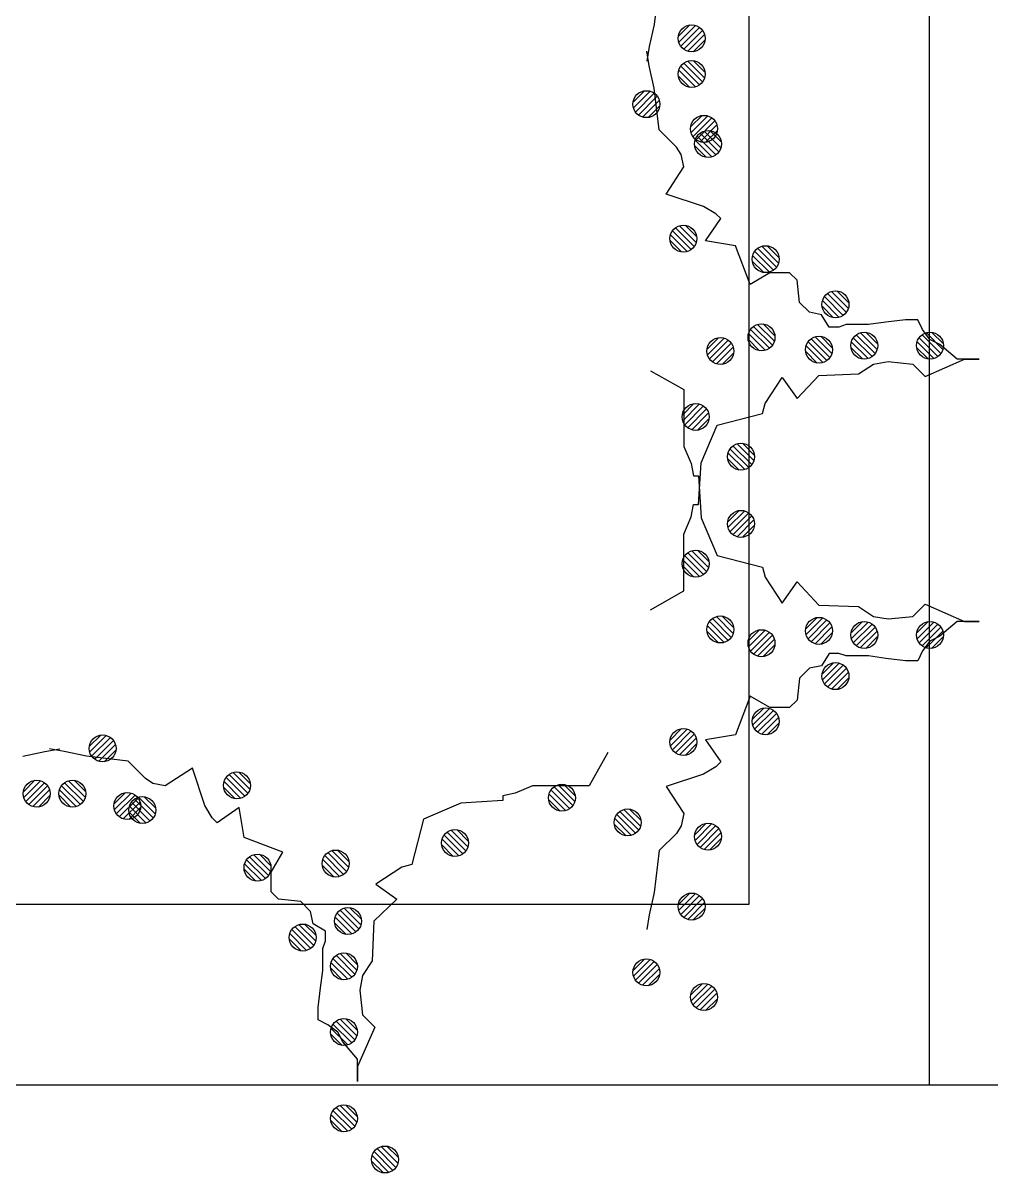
# Model space of a CAD drawing. Header units: millimetres. Extents: x 23536 to 47095, y 9984 to 20154.
# Drawn here: x 23578.82 to 23579.624, y 10061.076 to 10062.03 of the extents above; entities that cross this region are included whole.
import ezdxf

# ---------------------------------------------------------------- set-up
doc = ezdxf.new("R2010")
doc.units = ezdxf.units.MM
doc.header["$LTSCALE"] = 30
doc.header["$MEASUREMENT"] = 0
doc.layers.add('projeto', color=8, linetype='CONTINUOUS')

msp = doc.modelspace()

# ---------------------------------------------------------------- linework, layer by layer
at = {"layer": 'projeto'}
for p, q in [((23579.5725, 10063.14867), (23579.5725, 10061.14867)), ((23579.4225, 10062.99867), (23579.4225, 10061.29867)), ((23579.34818, 10062.06415), (23579.34409, 10062.02936)), ((23579.34409, 10062.02936), (23579.34, 10062.01094)), ((23579.36404, 10062.0193), (23579.37358, 10062.02883)), ((23579.36404, 10062.0193), (23579.37358, 10062.02883)), ((23579.36438, 10062.01461), (23579.37827, 10062.02849)), ((23579.36438, 10062.01461), (23579.37827, 10062.02849)), ((23579.36603, 10062.01122), (23579.38165, 10062.02685)), ((23579.36603, 10062.01122), (23579.38165, 10062.02685)), ((23579.36853, 10062.0087), (23579.38418, 10062.02435)), ((23579.36853, 10062.0087), (23579.38418, 10062.02435)), ((23579.37189, 10062.00702), (23579.38585, 10062.02099)), ((23579.37189, 10062.00702), (23579.38585, 10062.02099)), ((23579.37652, 10062.00663), (23579.38625, 10062.01636)), ((23579.37652, 10062.00663), (23579.38625, 10062.01636)), ((23579.34, 10062.01094), (23579.33796, 10061.99867)), ((23579.34, 10061.99493), (23579.33796, 10062.0072)), ((23579.34409, 10061.97651), (23579.34, 10061.99493)), ((23579.36603, 10061.99465), (23579.38165, 10061.97902)), ((23579.36603, 10061.99465), (23579.38165, 10061.97902)), ((23579.36853, 10061.99717), (23579.38418, 10061.98152)), ((23579.36853, 10061.99717), (23579.38418, 10061.98152)), ((23579.37189, 10061.99885), (23579.38585, 10061.98488)), ((23579.37189, 10061.99885), (23579.38585, 10061.98488)), ((23579.37652, 10061.99924), (23579.38625, 10061.98951)), ((23579.37652, 10061.99924), (23579.38625, 10061.98951)), ((23579.36404, 10061.98657), (23579.37358, 10061.97703)), ((23579.36404, 10061.98657), (23579.37358, 10061.97703)), ((23579.36438, 10061.99126), (23579.37827, 10061.97737)), ((23579.36438, 10061.99126), (23579.37827, 10061.97737)), ((23579.32651, 10061.96464), (23579.33605, 10061.97418)), ((23579.32651, 10061.96464), (23579.33605, 10061.97418)), ((23579.32685, 10061.95995), (23579.34074, 10061.97384)), ((23579.32685, 10061.95995), (23579.34074, 10061.97384)), ((23579.34818, 10061.94172), (23579.34409, 10061.97651)), ((23579.32849, 10061.95657), (23579.34412, 10061.9722)), ((23579.32849, 10061.95657), (23579.34412, 10061.9722)), ((23579.331, 10061.95404), (23579.34664, 10061.96969)), ((23579.331, 10061.95404), (23579.34664, 10061.96969)), ((23579.33435, 10061.95237), (23579.34832, 10061.96634)), ((23579.33435, 10061.95237), (23579.34832, 10061.96634)), ((23579.33899, 10061.95198), (23579.34871, 10061.9617)), ((23579.33899, 10061.95198), (23579.34871, 10061.9617)), ((23579.37428, 10061.94415), (23579.38382, 10061.95369)), ((23579.37428, 10061.94415), (23579.38382, 10061.95369)), ((23579.37462, 10061.93946), (23579.38851, 10061.95335)), ((23579.37462, 10061.93946), (23579.38851, 10061.95335)), ((23579.37626, 10061.93608), (23579.39189, 10061.9517)), ((23579.37626, 10061.93608), (23579.39189, 10061.9517)), ((23579.37877, 10061.93355), (23579.39442, 10061.9492)), ((23579.37877, 10061.93355), (23579.39442, 10061.9492)), ((23579.38212, 10061.93188), (23579.39609, 10061.94585)), ((23579.38212, 10061.93188), (23579.39609, 10061.94585)), ((23579.36249, 10061.9274), (23579.34818, 10061.94172)), ((23579.37968, 10061.93658), (23579.3953, 10061.92095)), ((23579.37968, 10061.93658), (23579.3953, 10061.92095)), ((23579.38218, 10061.93911), (23579.39783, 10061.92346)), ((23579.38218, 10061.93911), (23579.39783, 10061.92346)), ((23579.38554, 10061.94078), (23579.3995, 10061.92681)), ((23579.38554, 10061.94078), (23579.3995, 10061.92681)), ((23579.38676, 10061.93148), (23579.39649, 10061.94121)), ((23579.38676, 10061.93148), (23579.39649, 10061.94121)), ((23579.39017, 10061.94117), (23579.3999, 10061.93145)), ((23579.39017, 10061.94117), (23579.3999, 10061.93145)), ((23579.36658, 10061.92126), (23579.36249, 10061.9274)), ((23579.37769, 10061.92851), (23579.38723, 10061.91897)), ((23579.37769, 10061.92851), (23579.38723, 10061.91897)), ((23579.37803, 10061.9332), (23579.39192, 10061.91931)), ((23579.37803, 10061.9332), (23579.39192, 10061.91931)), ((23579.36863, 10061.91103), (23579.36658, 10061.92126)), ((23579.35403, 10061.88851), (23579.36863, 10061.91103)), ((23579.38498, 10061.87828), (23579.35403, 10061.88851)), ((23579.3952, 10061.87214), (23579.38498, 10061.87828)), ((23579.39929, 10061.86805), (23579.3952, 10061.87214)), ((23579.36171, 10061.86054), (23579.37736, 10061.84489)), ((23579.36171, 10061.86054), (23579.37736, 10061.84489)), ((23579.36506, 10061.86222), (23579.37903, 10061.84825)), ((23579.36506, 10061.86222), (23579.37903, 10061.84825)), ((23579.3697, 10061.86261), (23579.37942, 10061.85288)), ((23579.3697, 10061.86261), (23579.37942, 10061.85288)), ((23579.38661, 10061.84963), (23579.39929, 10061.86805)), ((23579.35722, 10061.84995), (23579.36676, 10061.84041)), ((23579.35722, 10061.84995), (23579.36676, 10061.84041)), ((23579.35756, 10061.85463), (23579.37145, 10061.84075)), ((23579.35756, 10061.85463), (23579.37145, 10061.84075)), ((23579.3592, 10061.85802), (23579.37483, 10061.84239)), ((23579.3592, 10061.85802), (23579.37483, 10061.84239)), ((23579.41156, 10061.84554), (23579.38661, 10061.84963)), ((23579.42382, 10061.81341), (23579.41156, 10061.84554)), ((23579.42745, 10061.84094), (23579.44308, 10061.82531)), ((23579.42745, 10061.84094), (23579.44308, 10061.82531)), ((23579.42995, 10061.84347), (23579.4456, 10061.82782)), ((23579.42995, 10061.84347), (23579.4456, 10061.82782)), ((23579.43331, 10061.84514), (23579.44728, 10061.83117)), ((23579.43331, 10061.84514), (23579.44728, 10061.83117)), ((23579.43794, 10061.84554), (23579.44767, 10061.83581)), ((23579.43794, 10061.84554), (23579.44767, 10061.83581)), ((23579.42547, 10061.83287), (23579.43501, 10061.82333)), ((23579.42547, 10061.83287), (23579.43501, 10061.82333)), ((23579.42581, 10061.83756), (23579.43969, 10061.82367)), ((23579.42581, 10061.83756), (23579.43969, 10061.82367)), ((23579.44018, 10061.82303), (23579.42382, 10061.81341)), ((23579.45653, 10061.82303), (23579.44018, 10061.82303)), ((23579.46267, 10061.81689), (23579.45653, 10061.82303)), ((23579.46471, 10061.79848), (23579.46267, 10061.81689)), ((23579.48546, 10061.80337), (23579.50109, 10061.78774)), ((23579.48546, 10061.80337), (23579.50109, 10061.78774)), ((23579.48796, 10061.80589), (23579.50361, 10061.79025)), ((23579.48796, 10061.80589), (23579.50361, 10061.79025)), ((23579.49132, 10061.80757), (23579.50529, 10061.7936)), ((23579.49132, 10061.80757), (23579.50529, 10061.7936)), ((23579.49595, 10061.80796), (23579.50568, 10061.79824)), ((23579.49595, 10061.80796), (23579.50568, 10061.79824)), ((23579.47289, 10061.79029), (23579.46471, 10061.79848)), ((23579.48348, 10061.7953), (23579.49302, 10061.78576)), ((23579.48348, 10061.7953), (23579.49302, 10061.78576)), ((23579.48382, 10061.79999), (23579.4977, 10061.7861)), ((23579.48382, 10061.79999), (23579.4977, 10061.7861)), ((23579.48311, 10061.78824), (23579.47289, 10061.79029)), ((23579.48924, 10061.77801), (23579.48311, 10061.78824)), ((23579.55262, 10061.78415), (23579.53626, 10061.78211)), ((23579.56284, 10061.78415), (23579.55262, 10061.78415)), ((23579.56693, 10061.77596), (23579.56284, 10061.78415)), ((23579.42404, 10061.77604), (23579.43967, 10061.76042)), ((23579.42404, 10061.77604), (23579.43967, 10061.76042)), ((23579.42654, 10061.77857), (23579.44219, 10061.76292)), ((23579.42654, 10061.77857), (23579.44219, 10061.76292)), ((23579.4299, 10061.78024), (23579.44386, 10061.76628)), ((23579.4299, 10061.78024), (23579.44386, 10061.76628)), ((23579.43453, 10061.78064), (23579.44426, 10061.77091)), ((23579.43453, 10061.78064), (23579.44426, 10061.77091)), ((23579.49742, 10061.77801), (23579.48924, 10061.77801)), ((23579.50355, 10061.78006), (23579.49742, 10061.77801)), ((23579.52195, 10061.78006), (23579.50355, 10061.78006)), ((23579.51521, 10061.77341), (23579.52917, 10061.75944)), ((23579.51521, 10061.77341), (23579.52917, 10061.75944)), ((23579.51984, 10061.77381), (23579.52957, 10061.76408)), ((23579.51984, 10061.77381), (23579.52957, 10061.76408)), ((23579.53626, 10061.78211), (23579.52195, 10061.78006)), ((23579.57306, 10061.76778), (23579.56693, 10061.77596)), ((23579.56981, 10061.77341), (23579.58377, 10061.75944)), ((23579.56981, 10061.77341), (23579.58377, 10061.75944)), ((23579.57444, 10061.77381), (23579.58417, 10061.76408)), ((23579.57444, 10061.77381), (23579.58417, 10061.76408)), ((23579.38793, 10061.75969), (23579.39747, 10061.76923)), ((23579.38793, 10061.75969), (23579.39747, 10061.76923)), ((23579.38827, 10061.755), (23579.40216, 10061.76889)), ((23579.38827, 10061.755), (23579.40216, 10061.76889)), ((23579.38992, 10061.75162), (23579.40554, 10061.76725)), ((23579.38992, 10061.75162), (23579.40554, 10061.76725)), ((23579.39242, 10061.74909), (23579.40807, 10061.76474)), ((23579.39242, 10061.74909), (23579.40807, 10061.76474)), ((23579.42205, 10061.76797), (23579.43159, 10061.75843)), ((23579.42205, 10061.76797), (23579.43159, 10061.75843)), ((23579.42239, 10061.77266), (23579.43628, 10061.75877)), ((23579.42239, 10061.77266), (23579.43628, 10061.75877)), ((23579.47181, 10061.7658), (23579.48744, 10061.75017)), ((23579.47181, 10061.7658), (23579.48744, 10061.75017)), ((23579.47431, 10061.76832), (23579.48996, 10061.75267)), ((23579.47431, 10061.76832), (23579.48996, 10061.75267)), ((23579.47767, 10061.77), (23579.49164, 10061.75603)), ((23579.47767, 10061.77), (23579.49164, 10061.75603)), ((23579.4823, 10061.77039), (23579.49203, 10061.76066)), ((23579.4823, 10061.77039), (23579.49203, 10061.76066)), ((23579.5077, 10061.76583), (23579.52159, 10061.75194)), ((23579.5077, 10061.76583), (23579.52159, 10061.75194)), ((23579.50935, 10061.76921), (23579.52497, 10061.75359)), ((23579.50935, 10061.76921), (23579.52497, 10061.75359)), ((23579.51185, 10061.77174), (23579.5275, 10061.75609)), ((23579.51185, 10061.77174), (23579.5275, 10061.75609)), ((23579.5623, 10061.76583), (23579.57619, 10061.75194)), ((23579.5623, 10061.76583), (23579.57619, 10061.75194)), ((23579.56395, 10061.76921), (23579.57957, 10061.75359)), ((23579.56395, 10061.76921), (23579.57957, 10061.75359)), ((23579.56645, 10061.77174), (23579.5821, 10061.75609)), ((23579.56645, 10061.77174), (23579.5821, 10061.75609)), ((23579.58124, 10061.76369), (23579.57306, 10061.76778)), ((23579.39577, 10061.74742), (23579.40974, 10061.76139)), ((23579.39577, 10061.74742), (23579.40974, 10061.76139)), ((23579.40041, 10061.74703), (23579.41014, 10061.75675)), ((23579.40041, 10061.74703), (23579.41014, 10061.75675)), ((23579.46983, 10061.75772), (23579.47937, 10061.74818)), ((23579.46983, 10061.75772), (23579.47937, 10061.74818)), ((23579.47017, 10061.76241), (23579.48405, 10061.74852)), ((23579.47017, 10061.76241), (23579.48405, 10061.74852)), ((23579.50736, 10061.76114), (23579.5169, 10061.7516)), ((23579.50736, 10061.76114), (23579.5169, 10061.7516)), ((23579.56196, 10061.76114), (23579.5715, 10061.7516)), ((23579.56196, 10061.76114), (23579.5715, 10061.7516)), ((23579.59555, 10061.75141), (23579.58124, 10061.76369)), ((23579.51378, 10061.73913), (23579.52604, 10061.74732)), ((23579.52604, 10061.74732), (23579.53831, 10061.74936)), ((23579.53831, 10061.74936), (23579.55875, 10061.74732)), ((23579.55875, 10061.74732), (23579.56897, 10061.73708)), ((23579.56897, 10061.73708), (23579.60168, 10061.75141)), ((23579.61191, 10061.75141), (23579.59555, 10061.75141)), ((23579.60168, 10061.75141), (23579.61395, 10061.75141)), ((23579.61395, 10061.75141), (23579.61191, 10061.75141)), ((23579.34087, 10061.74172), (23579.36863, 10061.7261)), ((23579.43609, 10061.71458), (23579.4504, 10061.73618)), ((23579.4504, 10061.73618), (23579.46267, 10061.71867)), ((23579.46267, 10061.71867), (23579.48089, 10061.7379)), ((23579.48089, 10061.7379), (23579.51378, 10061.73913)), ((23579.36863, 10061.7261), (23579.36863, 10061.71791)), ((23579.36863, 10061.71791), (23579.36863, 10061.70359)), ((23579.36746, 10061.70504), (23579.37699, 10061.71458)), ((23579.36746, 10061.70504), (23579.37699, 10061.71458)), ((23579.3678, 10061.70035), (23579.38168, 10061.71424)), ((23579.3678, 10061.70035), (23579.38168, 10061.71424)), ((23579.36944, 10061.69697), (23579.38507, 10061.71259)), ((23579.36944, 10061.69697), (23579.38507, 10061.71259)), ((23579.37194, 10061.69444), (23579.38759, 10061.71009)), ((23579.37194, 10061.69444), (23579.38759, 10061.71009)), ((23579.3753, 10061.69277), (23579.38927, 10061.70674)), ((23579.3753, 10061.69277), (23579.38927, 10061.70674)), ((23579.43405, 10061.70639), (23579.43609, 10061.71458)), ((23579.36863, 10061.70359), (23579.36863, 10061.67903)), ((23579.37993, 10061.69237), (23579.38966, 10061.7021)), ((23579.37993, 10061.69237), (23579.38966, 10061.7021)), ((23579.39625, 10061.69667), (23579.43405, 10061.70639)), ((23579.43405, 10061.70639), (23579.43405, 10061.70639)), ((23579.38294, 10061.66546), (23579.39625, 10061.69667)), ((23579.36863, 10061.67903), (23579.37476, 10061.66471)), ((23579.40948, 10061.67951), (23579.42513, 10061.66386)), ((23579.40948, 10061.67951), (23579.42513, 10061.66386)), ((23579.41284, 10061.68119), (23579.4268, 10061.66722)), ((23579.41284, 10061.68119), (23579.4268, 10061.66722)), ((23579.41747, 10061.68158), (23579.4272, 10061.67185)), ((23579.41747, 10061.68158), (23579.4272, 10061.67185)), ((23579.40499, 10061.66891), (23579.41453, 10061.65938)), ((23579.40499, 10061.66891), (23579.41453, 10061.65938)), ((23579.40533, 10061.6736), (23579.41922, 10061.65972)), ((23579.40533, 10061.6736), (23579.41922, 10061.65972)), ((23579.40698, 10061.67699), (23579.4226, 10061.66136)), ((23579.40698, 10061.67699), (23579.4226, 10061.66136)), ((23579.37476, 10061.66471), (23579.3768, 10061.65447)), ((23579.38089, 10061.63068), (23579.38294, 10061.66546)), ((23579.38294, 10061.66546), (23579.38294, 10061.66546)), ((23579.38294, 10061.66546), (23579.38294, 10061.66546)), ((23579.3768, 10061.65447), (23579.38089, 10061.65447)), ((23579.38089, 10061.65447), (23579.38294, 10061.61969)), ((23579.37476, 10061.62044), (23579.3768, 10061.63068)), ((23579.3768, 10061.63068), (23579.38089, 10061.63068)), ((23579.40499, 10061.61623), (23579.41453, 10061.62577)), ((23579.40499, 10061.61623), (23579.41453, 10061.62577)), ((23579.40533, 10061.61155), (23579.41922, 10061.62543)), ((23579.40533, 10061.61155), (23579.41922, 10061.62543)), ((23579.40698, 10061.60816), (23579.4226, 10061.62379)), ((23579.40698, 10061.60816), (23579.4226, 10061.62379)), ((23579.40948, 10061.60564), (23579.42513, 10061.62129)), ((23579.40948, 10061.60564), (23579.42513, 10061.62129)), ((23579.36863, 10061.60612), (23579.37476, 10061.62044)), ((23579.38294, 10061.61969), (23579.38294, 10061.61969)), ((23579.38294, 10061.61969), (23579.38294, 10061.61969)), ((23579.38294, 10061.61969), (23579.39625, 10061.58847)), ((23579.41284, 10061.60396), (23579.4268, 10061.61793)), ((23579.41284, 10061.60396), (23579.4268, 10061.61793)), ((23579.41747, 10061.60357), (23579.4272, 10061.6133)), ((23579.41747, 10061.60357), (23579.4272, 10061.6133)), ((23579.36863, 10061.58156), (23579.36863, 10061.60612)), ((23579.3753, 10061.59238), (23579.38927, 10061.57841)), ((23579.3753, 10061.59238), (23579.38927, 10061.57841)), ((23579.37993, 10061.59277), (23579.38966, 10061.58305)), ((23579.37993, 10061.59277), (23579.38966, 10061.58305)), ((23579.3678, 10061.5848), (23579.38168, 10061.57091)), ((23579.3678, 10061.5848), (23579.38168, 10061.57091)), ((23579.36944, 10061.58818), (23579.38507, 10061.57255)), ((23579.36944, 10061.58818), (23579.38507, 10061.57255)), ((23579.37194, 10061.59071), (23579.38759, 10061.57506)), ((23579.37194, 10061.59071), (23579.38759, 10061.57506)), ((23579.39625, 10061.58847), (23579.43405, 10061.57876)), ((23579.36746, 10061.58011), (23579.37699, 10061.57057)), ((23579.36746, 10061.58011), (23579.37699, 10061.57057)), ((23579.36863, 10061.56724), (23579.36863, 10061.58156)), ((23579.43405, 10061.57876), (23579.43609, 10061.57057)), ((23579.43405, 10061.57876), (23579.43405, 10061.57876)), ((23579.36863, 10061.55905), (23579.36863, 10061.56724)), ((23579.43609, 10061.57057), (23579.4504, 10061.54897)), ((23579.4504, 10061.54897), (23579.46267, 10061.56648)), ((23579.46267, 10061.56648), (23579.48089, 10061.54725)), ((23579.34087, 10061.54343), (23579.36863, 10061.55905)), ((23579.48089, 10061.54725), (23579.51378, 10061.54602)), ((23579.51378, 10061.54602), (23579.52604, 10061.53783)), ((23579.55875, 10061.53783), (23579.56897, 10061.54806)), ((23579.56897, 10061.54806), (23579.60168, 10061.53374)), ((23579.39242, 10061.53605), (23579.40807, 10061.5204)), ((23579.39242, 10061.53605), (23579.40807, 10061.5204)), ((23579.39577, 10061.53773), (23579.40974, 10061.52376)), ((23579.39577, 10061.53773), (23579.40974, 10061.52376)), ((23579.40041, 10061.53812), (23579.41014, 10061.52839)), ((23579.40041, 10061.53812), (23579.41014, 10061.52839)), ((23579.46983, 10061.52742), (23579.47937, 10061.53696)), ((23579.46983, 10061.52742), (23579.47937, 10061.53696)), ((23579.47017, 10061.52274), (23579.48405, 10061.53662)), ((23579.47017, 10061.52274), (23579.48405, 10061.53662)), ((23579.47181, 10061.51935), (23579.48744, 10061.53498)), ((23579.47181, 10061.51935), (23579.48744, 10061.53498)), ((23579.52604, 10061.53783), (23579.53831, 10061.53579)), ((23579.53831, 10061.53579), (23579.55875, 10061.53783)), ((23579.38793, 10061.52546), (23579.39747, 10061.51592)), ((23579.38793, 10061.52546), (23579.39747, 10061.51592)), ((23579.38827, 10061.53014), (23579.40216, 10061.51626)), ((23579.38827, 10061.53014), (23579.40216, 10061.51626)), ((23579.38992, 10061.53353), (23579.40554, 10061.5179)), ((23579.38992, 10061.53353), (23579.40554, 10061.5179)), ((23579.42205, 10061.51718), (23579.43159, 10061.52672)), ((23579.42205, 10061.51718), (23579.43159, 10061.52672)), ((23579.42239, 10061.51249), (23579.43628, 10061.52638)), ((23579.42239, 10061.51249), (23579.43628, 10061.52638)), ((23579.47431, 10061.51683), (23579.48996, 10061.53248)), ((23579.47431, 10061.51683), (23579.48996, 10061.53248)), ((23579.47767, 10061.51515), (23579.49164, 10061.52912)), ((23579.47767, 10061.51515), (23579.49164, 10061.52912)), ((23579.50736, 10061.52401), (23579.5169, 10061.53355)), ((23579.50736, 10061.52401), (23579.5169, 10061.53355)), ((23579.5077, 10061.51932), (23579.52159, 10061.53321)), ((23579.5077, 10061.51932), (23579.52159, 10061.53321)), ((23579.50935, 10061.51594), (23579.52497, 10061.53156)), ((23579.50935, 10061.51594), (23579.52497, 10061.53156)), ((23579.51185, 10061.51341), (23579.5275, 10061.52906)), ((23579.51185, 10061.51341), (23579.5275, 10061.52906)), ((23579.51521, 10061.51174), (23579.52917, 10061.5257)), ((23579.51521, 10061.51174), (23579.52917, 10061.5257)), ((23579.56196, 10061.52401), (23579.5715, 10061.53355)), ((23579.56196, 10061.52401), (23579.5715, 10061.53355)), ((23579.5623, 10061.51932), (23579.57619, 10061.53321)), ((23579.5623, 10061.51932), (23579.57619, 10061.53321)), ((23579.56395, 10061.51594), (23579.57957, 10061.53156)), ((23579.56395, 10061.51594), (23579.57957, 10061.53156)), ((23579.56645, 10061.51341), (23579.5821, 10061.52906)), ((23579.56645, 10061.51341), (23579.5821, 10061.52906)), ((23579.56981, 10061.51174), (23579.58377, 10061.5257)), ((23579.56981, 10061.51174), (23579.58377, 10061.5257)), ((23579.59555, 10061.53374), (23579.58124, 10061.52146)), ((23579.61191, 10061.53374), (23579.59555, 10061.53374)), ((23579.60168, 10061.53374), (23579.61395, 10061.53374)), ((23579.61395, 10061.53374), (23579.61191, 10061.53374)), ((23579.42404, 10061.50911), (23579.43967, 10061.52473)), ((23579.42404, 10061.50911), (23579.43967, 10061.52473)), ((23579.42654, 10061.50658), (23579.44219, 10061.52223)), ((23579.42654, 10061.50658), (23579.44219, 10061.52223)), ((23579.4299, 10061.50491), (23579.44386, 10061.51887)), ((23579.4299, 10061.50491), (23579.44386, 10061.51887)), ((23579.4823, 10061.51476), (23579.49203, 10061.52449)), ((23579.4823, 10061.51476), (23579.49203, 10061.52449)), ((23579.51984, 10061.51134), (23579.52957, 10061.52107)), ((23579.51984, 10061.51134), (23579.52957, 10061.52107)), ((23579.57306, 10061.51737), (23579.56693, 10061.50918)), ((23579.58124, 10061.52146), (23579.57306, 10061.51737)), ((23579.57444, 10061.51134), (23579.58417, 10061.52107)), ((23579.57444, 10061.51134), (23579.58417, 10061.52107)), ((23579.43453, 10061.50451), (23579.44426, 10061.51424)), ((23579.43453, 10061.50451), (23579.44426, 10061.51424)), ((23579.48924, 10061.50714), (23579.48311, 10061.49691)), ((23579.49742, 10061.50714), (23579.48924, 10061.50714)), ((23579.50355, 10061.50509), (23579.49742, 10061.50714)), ((23579.56693, 10061.50918), (23579.56284, 10061.501)), ((23579.48311, 10061.49691), (23579.47289, 10061.49486)), ((23579.48348, 10061.48985), (23579.49302, 10061.49939)), ((23579.48348, 10061.48985), (23579.49302, 10061.49939)), ((23579.48382, 10061.48516), (23579.4977, 10061.49905)), ((23579.48382, 10061.48516), (23579.4977, 10061.49905)), ((23579.48546, 10061.48178), (23579.50109, 10061.49741)), ((23579.48546, 10061.48178), (23579.50109, 10061.49741)), ((23579.52195, 10061.50509), (23579.50355, 10061.50509)), ((23579.53626, 10061.50304), (23579.52195, 10061.50509)), ((23579.55262, 10061.501), (23579.53626, 10061.50304)), ((23579.56284, 10061.501), (23579.55262, 10061.501)), ((23579.47289, 10061.49486), (23579.46471, 10061.48667)), ((23579.48796, 10061.47925), (23579.50361, 10061.4949)), ((23579.48796, 10061.47925), (23579.50361, 10061.4949)), ((23579.49132, 10061.47758), (23579.50529, 10061.49155)), ((23579.49132, 10061.47758), (23579.50529, 10061.49155)), ((23579.49595, 10061.47719), (23579.50568, 10061.48691)), ((23579.49595, 10061.47719), (23579.50568, 10061.48691)), ((23579.46471, 10061.48667), (23579.46267, 10061.46826)), ((23579.42382, 10061.47174), (23579.41156, 10061.43961)), ((23579.44018, 10061.46212), (23579.42382, 10061.47174)), ((23579.46267, 10061.46826), (23579.45653, 10061.46212)), ((23579.42547, 10061.45228), (23579.43501, 10061.46182)), ((23579.42547, 10061.45228), (23579.43501, 10061.46182)), ((23579.42581, 10061.44759), (23579.43969, 10061.46148)), ((23579.42581, 10061.44759), (23579.43969, 10061.46148)), ((23579.42745, 10061.44421), (23579.44308, 10061.45983)), ((23579.42745, 10061.44421), (23579.44308, 10061.45983)), ((23579.45653, 10061.46212), (23579.44018, 10061.46212)), ((23579.42995, 10061.44168), (23579.4456, 10061.45733)), ((23579.42995, 10061.44168), (23579.4456, 10061.45733)), ((23579.43331, 10061.44001), (23579.44728, 10061.45397)), ((23579.43331, 10061.44001), (23579.44728, 10061.45397)), ((23579.43794, 10061.43961), (23579.44767, 10061.44934)), ((23579.43794, 10061.43961), (23579.44767, 10061.44934)), ((23578.88441, 10061.43936), (23578.87487, 10061.42982)), ((23578.88441, 10061.43936), (23578.87487, 10061.42982)), ((23579.35722, 10061.4352), (23579.36676, 10061.44474)), ((23579.35722, 10061.4352), (23579.36676, 10061.44474)), ((23579.35756, 10061.43051), (23579.37145, 10061.4444)), ((23579.35756, 10061.43051), (23579.37145, 10061.4444)), ((23579.3592, 10061.42713), (23579.37483, 10061.44276)), ((23579.3592, 10061.42713), (23579.37483, 10061.44276)), ((23579.36171, 10061.4246), (23579.37736, 10061.44025)), ((23579.36171, 10061.4246), (23579.37736, 10061.44025)), ((23579.41156, 10061.43961), (23579.38661, 10061.43551)), ((23578.8891, 10061.43902), (23578.87521, 10061.42513)), ((23578.8891, 10061.43902), (23578.87521, 10061.42513)), ((23578.89249, 10061.43737), (23578.87686, 10061.42175)), ((23578.89249, 10061.43737), (23578.87686, 10061.42175)), ((23578.89501, 10061.43487), (23578.87936, 10061.41922)), ((23578.89501, 10061.43487), (23578.87936, 10061.41922)), ((23578.89669, 10061.43151), (23578.88272, 10061.41755)), ((23578.89669, 10061.43151), (23578.88272, 10061.41755)), ((23579.36506, 10061.42293), (23579.37903, 10061.4369)), ((23579.36506, 10061.42293), (23579.37903, 10061.4369)), ((23579.3697, 10061.42254), (23579.37942, 10061.43226)), ((23579.3697, 10061.42254), (23579.37942, 10061.43226)), ((23579.38661, 10061.43551), (23579.39929, 10061.4171)), ((23578.81969, 10061.42177), (23578.83811, 10061.42586)), ((23578.83811, 10061.42586), (23578.85039, 10061.4279)), ((23578.85413, 10061.42586), (23578.84185, 10061.4279)), ((23578.87255, 10061.42177), (23578.85413, 10061.42586)), ((23578.90734, 10061.41768), (23578.87255, 10061.42177)), ((23578.89708, 10061.42688), (23578.88735, 10061.41715)), ((23578.89708, 10061.42688), (23578.88735, 10061.41715)), ((23579.30562, 10061.42499), (23579.29001, 10061.39724)), ((23578.92166, 10061.40337), (23578.90734, 10061.41768)), ((23578.96054, 10061.41183), (23578.93803, 10061.39724)), ((23578.97077, 10061.38088), (23578.96054, 10061.41183)), ((23579.3952, 10061.413), (23579.38498, 10061.40686)), ((23579.39929, 10061.4171), (23579.3952, 10061.413)), ((23578.82976, 10061.40182), (23578.82022, 10061.39228)), ((23578.82976, 10061.40182), (23578.82022, 10061.39228)), ((23578.83445, 10061.40148), (23578.82056, 10061.38759)), ((23578.83445, 10061.40148), (23578.82056, 10061.38759)), ((23578.85779, 10061.40148), (23578.87168, 10061.38759)), ((23578.85779, 10061.40148), (23578.87168, 10061.38759)), ((23578.86248, 10061.40182), (23578.87202, 10061.39228)), ((23578.86248, 10061.40182), (23578.87202, 10061.39228)), ((23578.9278, 10061.39928), (23578.92166, 10061.40337)), ((23578.98851, 10061.40416), (23579.00416, 10061.38851)), ((23578.98851, 10061.40416), (23579.00416, 10061.38851)), ((23578.99104, 10061.40666), (23579.00667, 10061.39104)), ((23578.99104, 10061.40666), (23579.00667, 10061.39104)), ((23578.99442, 10061.40831), (23579.00831, 10061.39442)), ((23578.99442, 10061.40831), (23579.00831, 10061.39442)), ((23578.99911, 10061.40865), (23579.00865, 10061.39911)), ((23578.99911, 10061.40865), (23579.00865, 10061.39911)), ((23579.38498, 10061.40686), (23579.35403, 10061.39663)), ((23578.83783, 10061.39984), (23578.82221, 10061.38421)), ((23578.83783, 10061.39984), (23578.82221, 10061.38421)), ((23578.84036, 10061.39733), (23578.82471, 10061.38168)), ((23578.84036, 10061.39733), (23578.82471, 10061.38168)), ((23578.84203, 10061.39398), (23578.82807, 10061.38001)), ((23578.84203, 10061.39398), (23578.82807, 10061.38001)), ((23578.85021, 10061.39398), (23578.86418, 10061.38001)), ((23578.85021, 10061.39398), (23578.86418, 10061.38001)), ((23578.85188, 10061.39733), (23578.86753, 10061.38168)), ((23578.85188, 10061.39733), (23578.86753, 10061.38168)), ((23578.85441, 10061.39984), (23578.87004, 10061.38421)), ((23578.85441, 10061.39984), (23578.87004, 10061.38421)), ((23578.90491, 10061.39159), (23578.89537, 10061.38205)), ((23578.90491, 10061.39159), (23578.89537, 10061.38205)), ((23578.93803, 10061.39724), (23578.9278, 10061.39928)), ((23578.98645, 10061.39617), (23578.99617, 10061.38644)), ((23578.98645, 10061.39617), (23578.99617, 10061.38644)), ((23578.98684, 10061.4008), (23579.00081, 10061.38684)), ((23578.98684, 10061.4008), (23579.00081, 10061.38684)), ((23579.24294, 10061.39724), (23579.22861, 10061.39111)), ((23579.26749, 10061.39724), (23579.24294, 10061.39724)), ((23579.25835, 10061.39392), (23579.274, 10061.37827)), ((23579.25835, 10061.39392), (23579.274, 10061.37827)), ((23579.26088, 10061.39642), (23579.2765, 10061.3808)), ((23579.26088, 10061.39642), (23579.2765, 10061.3808)), ((23579.26426, 10061.39807), (23579.27815, 10061.38418)), ((23579.26426, 10061.39807), (23579.27815, 10061.38418)), ((23579.28182, 10061.39724), (23579.26749, 10061.39724)), ((23579.26895, 10061.39841), (23579.27849, 10061.38887)), ((23579.26895, 10061.39841), (23579.27849, 10061.38887)), ((23579.29001, 10061.39724), (23579.28182, 10061.39724)), ((23579.35403, 10061.39663), (23579.36863, 10061.37412)), ((23578.84243, 10061.38934), (23578.8327, 10061.37962)), ((23578.84243, 10061.38934), (23578.8327, 10061.37962)), ((23578.84982, 10061.38934), (23578.85954, 10061.37962)), ((23578.84982, 10061.38934), (23578.85954, 10061.37962)), ((23578.9096, 10061.39125), (23578.89571, 10061.37736)), ((23578.9096, 10061.39125), (23578.89571, 10061.37736)), ((23578.91298, 10061.3896), (23578.89735, 10061.37397)), ((23578.91298, 10061.3896), (23578.89735, 10061.37397)), ((23578.91551, 10061.3871), (23578.89986, 10061.37145)), ((23578.91551, 10061.3871), (23578.89986, 10061.37145)), ((23578.91718, 10061.38374), (23578.90321, 10061.36977)), ((23578.91718, 10061.38374), (23578.90321, 10061.36977)), ((23578.90995, 10061.38368), (23578.9256, 10061.36803)), ((23578.90995, 10061.38368), (23578.9256, 10061.36803)), ((23578.91248, 10061.38619), (23578.9281, 10061.37056)), ((23578.91248, 10061.38619), (23578.9281, 10061.37056)), ((23578.91586, 10061.38783), (23578.92975, 10061.37394)), ((23578.91586, 10061.38783), (23578.92975, 10061.37394)), ((23578.92055, 10061.38817), (23578.93009, 10061.37863)), ((23578.92055, 10061.38817), (23578.93009, 10061.37863)), ((23579.18359, 10061.38293), (23579.15238, 10061.36962)), ((23579.21838, 10061.38497), (23579.18359, 10061.38293)), ((23579.18359, 10061.38293), (23579.18359, 10061.38293)), ((23579.18359, 10061.38293), (23579.18359, 10061.38293)), ((23579.22861, 10061.39111), (23579.21838, 10061.38906)), ((23579.21838, 10061.38906), (23579.21838, 10061.38497)), ((23579.25628, 10061.38593), (23579.26601, 10061.3762)), ((23579.25628, 10061.38593), (23579.26601, 10061.3762)), ((23579.25668, 10061.39056), (23579.27064, 10061.3766)), ((23579.25668, 10061.39056), (23579.27064, 10061.3766)), ((23578.91757, 10061.37911), (23578.90785, 10061.36938)), ((23578.91757, 10061.37911), (23578.90785, 10061.36938)), ((23578.90788, 10061.37569), (23578.91761, 10061.36597)), ((23578.90788, 10061.37569), (23578.91761, 10061.36597)), ((23578.90828, 10061.38033), (23578.92225, 10061.36636)), ((23578.90828, 10061.38033), (23578.92225, 10061.36636)), ((23578.97691, 10061.37066), (23578.97077, 10061.38088)), ((23578.99942, 10061.37926), (23578.98101, 10061.36657)), ((23579.00351, 10061.35431), (23578.99942, 10061.37926)), ((23579.313, 10061.37345), (23579.32865, 10061.3578)), ((23579.313, 10061.37345), (23579.32865, 10061.3578)), ((23579.31553, 10061.37595), (23579.33116, 10061.36032)), ((23579.31553, 10061.37595), (23579.33116, 10061.36032)), ((23579.31891, 10061.37759), (23579.3328, 10061.36371)), ((23579.31891, 10061.37759), (23579.3328, 10061.36371)), ((23579.3236, 10061.37793), (23579.33314, 10061.3684)), ((23579.3236, 10061.37793), (23579.33314, 10061.3684)), ((23579.36863, 10061.37412), (23579.36658, 10061.36389)), ((23578.98101, 10061.36657), (23578.97691, 10061.37066)), ((23579.15238, 10061.36962), (23579.14267, 10061.33182)), ((23579.31094, 10061.36546), (23579.32066, 10061.35573)), ((23579.31094, 10061.36546), (23579.32066, 10061.35573)), ((23579.31133, 10061.37009), (23579.3253, 10061.35612)), ((23579.31133, 10061.37009), (23579.3253, 10061.35612)), ((23579.36658, 10061.36389), (23579.36249, 10061.35775)), ((23579.37769, 10061.35664), (23579.38723, 10061.36618)), ((23579.37769, 10061.35664), (23579.38723, 10061.36618)), ((23579.37803, 10061.35195), (23579.39192, 10061.36584)), ((23579.37803, 10061.35195), (23579.39192, 10061.36584)), ((23579.37968, 10061.34857), (23579.3953, 10061.3642)), ((23579.37968, 10061.34857), (23579.3953, 10061.3642)), ((23579.03565, 10061.34204), (23579.00351, 10061.35431)), ((23579.16954, 10061.35639), (23579.18519, 10061.34074)), ((23579.16954, 10061.35639), (23579.18519, 10061.34074)), ((23579.17207, 10061.35889), (23579.1877, 10061.34326)), ((23579.17207, 10061.35889), (23579.1877, 10061.34326)), ((23579.17545, 10061.36053), (23579.18934, 10061.34664)), ((23579.17545, 10061.36053), (23579.18934, 10061.34664)), ((23579.18014, 10061.36087), (23579.18968, 10061.35133)), ((23579.18014, 10061.36087), (23579.18968, 10061.35133)), ((23579.36249, 10061.35775), (23579.34818, 10061.34343)), ((23579.38218, 10061.34604), (23579.39783, 10061.36169)), ((23579.38218, 10061.34604), (23579.39783, 10061.36169)), ((23579.38554, 10061.34437), (23579.3995, 10061.35834)), ((23579.38554, 10061.34437), (23579.3995, 10061.35834)), ((23579.39017, 10061.34398), (23579.3999, 10061.3537)), ((23579.39017, 10061.34398), (23579.3999, 10061.3537)), ((23579.08109, 10061.34381), (23579.09063, 10061.33427)), ((23579.08109, 10061.34381), (23579.09063, 10061.33427)), ((23579.16748, 10061.34839), (23579.1772, 10061.33867)), ((23579.16748, 10061.34839), (23579.1772, 10061.33867)), ((23579.16787, 10061.35303), (23579.18184, 10061.33906)), ((23579.16787, 10061.35303), (23579.18184, 10061.33906)), ((23579.00559, 10061.33591), (23579.02124, 10061.32026)), ((23579.00559, 10061.33591), (23579.02124, 10061.32026)), ((23579.00812, 10061.33841), (23579.02374, 10061.32279)), ((23579.00812, 10061.33841), (23579.02374, 10061.32279)), ((23579.0115, 10061.34006), (23579.02539, 10061.32617)), ((23579.0115, 10061.34006), (23579.02539, 10061.32617)), ((23579.01619, 10061.3404), (23579.02573, 10061.33086)), ((23579.01619, 10061.3404), (23579.02573, 10061.33086)), ((23579.02603, 10061.32569), (23579.03565, 10061.34204)), ((23579.06882, 10061.33597), (23579.08278, 10061.322)), ((23579.06882, 10061.33597), (23579.08278, 10061.322)), ((23579.07049, 10061.33932), (23579.08614, 10061.32367)), ((23579.07049, 10061.33932), (23579.08614, 10061.32367)), ((23579.07301, 10061.34183), (23579.08864, 10061.3262)), ((23579.07301, 10061.34183), (23579.08864, 10061.3262)), ((23579.0764, 10061.34347), (23579.09029, 10061.32958)), ((23579.0764, 10061.34347), (23579.09029, 10061.32958)), ((23579.34818, 10061.34343), (23579.34409, 10061.30864)), ((23579.00352, 10061.32792), (23579.01325, 10061.31819)), ((23579.00352, 10061.32792), (23579.01325, 10061.31819)), ((23579.00392, 10061.33255), (23579.01788, 10061.31859)), ((23579.00392, 10061.33255), (23579.01788, 10061.31859)), ((23579.02603, 10061.30933), (23579.02603, 10061.32569)), ((23579.06842, 10061.33133), (23579.07815, 10061.32161)), ((23579.06842, 10061.33133), (23579.07815, 10061.32161)), ((23579.13448, 10061.32977), (23579.11287, 10061.31546)), ((23579.14267, 10061.33182), (23579.13448, 10061.32977)), ((23579.14267, 10061.33182), (23579.14267, 10061.33182)), ((23579.11287, 10061.31546), (23579.13039, 10061.3032)), ((23579.03216, 10061.3032), (23579.02603, 10061.30933)), ((23579.34409, 10061.30864), (23579.34, 10061.29022)), ((23579.36404, 10061.29857), (23579.37358, 10061.30811)), ((23579.36404, 10061.29857), (23579.37358, 10061.30811)), ((23579.36438, 10061.29389), (23579.37827, 10061.30777)), ((23579.36438, 10061.29389), (23579.37827, 10061.30777)), ((23579.36603, 10061.2905), (23579.38165, 10061.30613)), ((23579.36603, 10061.2905), (23579.38165, 10061.30613)), ((23579.4225, 10061.29867), (23578.2225, 10061.29867)), ((23579.05058, 10061.30115), (23579.03216, 10061.3032)), ((23579.05877, 10061.29298), (23579.05058, 10061.30115)), ((23579.09133, 10061.29604), (23579.10087, 10061.2865)), ((23579.09133, 10061.29604), (23579.10087, 10061.2865)), ((23579.13039, 10061.3032), (23579.11116, 10061.28497)), ((23579.36853, 10061.28798), (23579.38418, 10061.30363)), ((23579.36853, 10061.28798), (23579.38418, 10061.30363)), ((23579.37189, 10061.2863), (23579.38585, 10061.30027)), ((23579.37189, 10061.2863), (23579.38585, 10061.30027)), ((23579.06081, 10061.28275), (23579.05877, 10061.29298)), ((23579.07906, 10061.28819), (23579.09303, 10061.27423)), ((23579.07906, 10061.28819), (23579.09303, 10061.27423)), ((23579.08074, 10061.29155), (23579.09638, 10061.2759)), ((23579.08074, 10061.29155), (23579.09638, 10061.2759)), ((23579.08326, 10061.29405), (23579.09889, 10061.27843)), ((23579.08326, 10061.29405), (23579.09889, 10061.27843)), ((23579.08664, 10061.2957), (23579.10053, 10061.28181)), ((23579.08664, 10061.2957), (23579.10053, 10061.28181)), ((23579.34, 10061.29022), (23579.33796, 10061.27795)), ((23579.37652, 10061.28591), (23579.38625, 10061.29564)), ((23579.37652, 10061.28591), (23579.38625, 10061.29564)), ((23579.04316, 10061.2779), (23579.05881, 10061.26225)), ((23579.04316, 10061.2779), (23579.05881, 10061.26225)), ((23579.04569, 10061.2804), (23579.06132, 10061.26478)), ((23579.04569, 10061.2804), (23579.06132, 10061.26478)), ((23579.04907, 10061.28205), (23579.06296, 10061.26816)), ((23579.04907, 10061.28205), (23579.06296, 10061.26816)), ((23579.05376, 10061.28239), (23579.0633, 10061.27285)), ((23579.05376, 10061.28239), (23579.0633, 10061.27285)), ((23579.07104, 10061.27662), (23579.06081, 10061.28275)), ((23579.07867, 10061.28356), (23579.08839, 10061.27383)), ((23579.07867, 10061.28356), (23579.08839, 10061.27383)), ((23579.11116, 10061.28497), (23579.10993, 10061.25209)), ((23579.04109, 10061.26991), (23579.05082, 10061.26018)), ((23579.04109, 10061.26991), (23579.05082, 10061.26018)), ((23579.04149, 10061.27454), (23579.05546, 10061.26058)), ((23579.04149, 10061.27454), (23579.05546, 10061.26058)), ((23579.069, 10061.26231), (23579.07104, 10061.26844)), ((23579.07104, 10061.26844), (23579.07104, 10061.27662)), ((23579.069, 10061.24391), (23579.069, 10061.26231)), ((23579.08323, 10061.25816), (23579.09712, 10061.24427)), ((23579.08323, 10061.25816), (23579.09712, 10061.24427)), ((23579.08792, 10061.2585), (23579.09746, 10061.24896)), ((23579.08792, 10061.2585), (23579.09746, 10061.24896)), ((23579.07565, 10061.25066), (23579.08961, 10061.23669)), ((23579.07565, 10061.25066), (23579.08961, 10061.23669)), ((23579.07732, 10061.25401), (23579.09297, 10061.23836)), ((23579.07732, 10061.25401), (23579.09297, 10061.23836)), ((23579.07985, 10061.25652), (23579.09547, 10061.24089)), ((23579.07985, 10061.25652), (23579.09547, 10061.24089)), ((23579.10993, 10061.25209), (23579.10174, 10061.23982)), ((23579.32651, 10061.24392), (23579.33605, 10061.25346)), ((23579.32651, 10061.24392), (23579.33605, 10061.25346)), ((23579.32685, 10061.23923), (23579.34074, 10061.25312)), ((23579.32685, 10061.23923), (23579.34074, 10061.25312)), ((23579.32849, 10061.23585), (23579.34412, 10061.25148)), ((23579.32849, 10061.23585), (23579.34412, 10061.25148)), ((23579.331, 10061.23332), (23579.34664, 10061.24897)), ((23579.331, 10061.23332), (23579.34664, 10061.24897)), ((23579.06695, 10061.2296), (23579.069, 10061.24391)), ((23579.07525, 10061.24602), (23579.08498, 10061.2363)), ((23579.07525, 10061.24602), (23579.08498, 10061.2363)), ((23579.10174, 10061.23982), (23579.09969, 10061.22756)), ((23579.33435, 10061.23165), (23579.34832, 10061.24562)), ((23579.33435, 10061.23165), (23579.34832, 10061.24562)), ((23579.33899, 10061.23126), (23579.34871, 10061.24098)), ((23579.33899, 10061.23126), (23579.34871, 10061.24098)), ((23579.06491, 10061.21325), (23579.06695, 10061.2296)), ((23579.37428, 10061.22343), (23579.38382, 10061.23297)), ((23579.37428, 10061.22343), (23579.38382, 10061.23297)), ((23579.37462, 10061.21874), (23579.38851, 10061.23263)), ((23579.37462, 10061.21874), (23579.38851, 10061.23263)), ((23579.37626, 10061.21536), (23579.39189, 10061.23098)), ((23579.37626, 10061.21536), (23579.39189, 10061.23098)), ((23579.09969, 10061.22756), (23579.10174, 10061.20711)), ((23579.37877, 10061.21283), (23579.39442, 10061.22848)), ((23579.37877, 10061.21283), (23579.39442, 10061.22848)), ((23579.38212, 10061.21116), (23579.39609, 10061.22512)), ((23579.38212, 10061.21116), (23579.39609, 10061.22512)), ((23579.38676, 10061.21076), (23579.39649, 10061.22049)), ((23579.38676, 10061.21076), (23579.39649, 10061.22049)), ((23579.06491, 10061.20302), (23579.06491, 10061.21325)), ((23579.07309, 10061.19894), (23579.06491, 10061.20302)), ((23579.07985, 10061.20192), (23579.09547, 10061.18629)), ((23579.07985, 10061.20192), (23579.09547, 10061.18629)), ((23579.08323, 10061.20356), (23579.09712, 10061.18968)), ((23579.08323, 10061.20356), (23579.09712, 10061.18968)), ((23579.08792, 10061.2039), (23579.09746, 10061.19436)), ((23579.08792, 10061.2039), (23579.09746, 10061.19436)), ((23579.10174, 10061.20711), (23579.11197, 10061.19689)), ((23579.08128, 10061.1928), (23579.07309, 10061.19894)), ((23579.07525, 10061.19143), (23579.08498, 10061.1817)), ((23579.07525, 10061.19143), (23579.08498, 10061.1817)), ((23579.07565, 10061.19606), (23579.08961, 10061.18209)), ((23579.07565, 10061.19606), (23579.08961, 10061.18209)), ((23579.07732, 10061.19942), (23579.09297, 10061.18377)), ((23579.07732, 10061.19942), (23579.09297, 10061.18377)), ((23579.08537, 10061.18462), (23579.08128, 10061.1928)), ((23579.11197, 10061.19689), (23579.09765, 10061.16418)), ((23579.09765, 10061.17031), (23579.08537, 10061.18462)), ((23579.09765, 10061.15396), (23579.09765, 10061.17031)), ((23579.09765, 10061.16418), (23579.09765, 10061.15191)), ((23579.09765, 10061.15191), (23579.09765, 10061.15396)), ((23579.5725, 10061.14867), (23578.0725, 10061.14867)), ((23595.8725, 10061.14867), (23579.5725, 10061.14867)), ((23579.07565, 10061.1244), (23579.08961, 10061.11043)), ((23579.07565, 10061.1244), (23579.08961, 10061.11043)), ((23579.07732, 10061.12776), (23579.09297, 10061.11211)), ((23579.07732, 10061.12776), (23579.09297, 10061.11211)), ((23579.07985, 10061.13026), (23579.09547, 10061.11463)), ((23579.07985, 10061.13026), (23579.09547, 10061.11463)), ((23579.08323, 10061.1319), (23579.09712, 10061.11802)), ((23579.08323, 10061.1319), (23579.09712, 10061.11802)), ((23579.08792, 10061.13224), (23579.09746, 10061.1227)), ((23579.08792, 10061.13224), (23579.09746, 10061.1227)), ((23579.07525, 10061.11977), (23579.08498, 10061.11004)), ((23579.07525, 10061.11977), (23579.08498, 10061.11004)), ((23579.114, 10061.09614), (23579.12963, 10061.08051)), ((23579.114, 10061.09614), (23579.12963, 10061.08051)), ((23579.11739, 10061.09778), (23579.13127, 10061.08389)), ((23579.11739, 10061.09778), (23579.13127, 10061.08389)), ((23579.12208, 10061.09812), (23579.13161, 10061.08858)), ((23579.12208, 10061.09812), (23579.13161, 10061.08858)), ((23579.1098, 10061.09028), (23579.12377, 10061.07631)), ((23579.1098, 10061.09028), (23579.12377, 10061.07631)), ((23579.11148, 10061.09363), (23579.12713, 10061.07798)), ((23579.11148, 10061.09363), (23579.12713, 10061.07798)), ((23579.10941, 10061.08564), (23579.11914, 10061.07591)), ((23579.10941, 10061.08564), (23579.11914, 10061.07591))]:
    msp.add_line(p, q, dxfattribs=at)
for centre in [(23579.37513, 10062.01774), (23579.37513, 10061.98813), (23579.3376, 10061.96309), (23579.38537, 10061.9426), (23579.38878, 10061.93006), (23579.36831, 10061.8515), (23579.43656, 10061.83442), (23579.49457, 10061.79685), (23579.43315, 10061.76952), (23579.51845, 10061.76269), (23579.57305, 10061.76269), (23579.39902, 10061.75814), (23579.48092, 10061.75928), (23579.37855, 10061.70349), (23579.41608, 10061.67047), (23579.41608, 10061.61468), (23579.37855, 10061.58166), (23579.39902, 10061.52701), (23579.48092, 10061.52587), (23579.43315, 10061.51563), (23579.51845, 10061.52246), (23579.57305, 10061.52246), (23579.49457, 10061.4883), (23579.43656, 10061.45073), (23578.88597, 10061.42827), (23579.36831, 10061.43365), (23578.83131, 10061.39073), (23578.86093, 10061.39073), (23578.99756, 10061.39756), (23578.90646, 10061.38049), (23579.2674, 10061.38732), (23578.919, 10061.37708), (23579.32205, 10061.36684), (23579.38878, 10061.35509), (23579.17859, 10061.34978), (23579.07953, 10061.33272), (23579.01464, 10061.32931), (23579.37513, 10061.29702), (23579.08978, 10061.28495), (23579.05221, 10061.2713), (23579.08637, 10061.24741), (23579.3376, 10061.24237), (23579.38537, 10061.22188), (23579.08637, 10061.19281), (23579.08637, 10061.12115), (23579.12052, 10061.08703)]:
    msp.add_circle(centre, 0.0112, dxfattribs=at)

doc.saveas('drawing.dxf')
